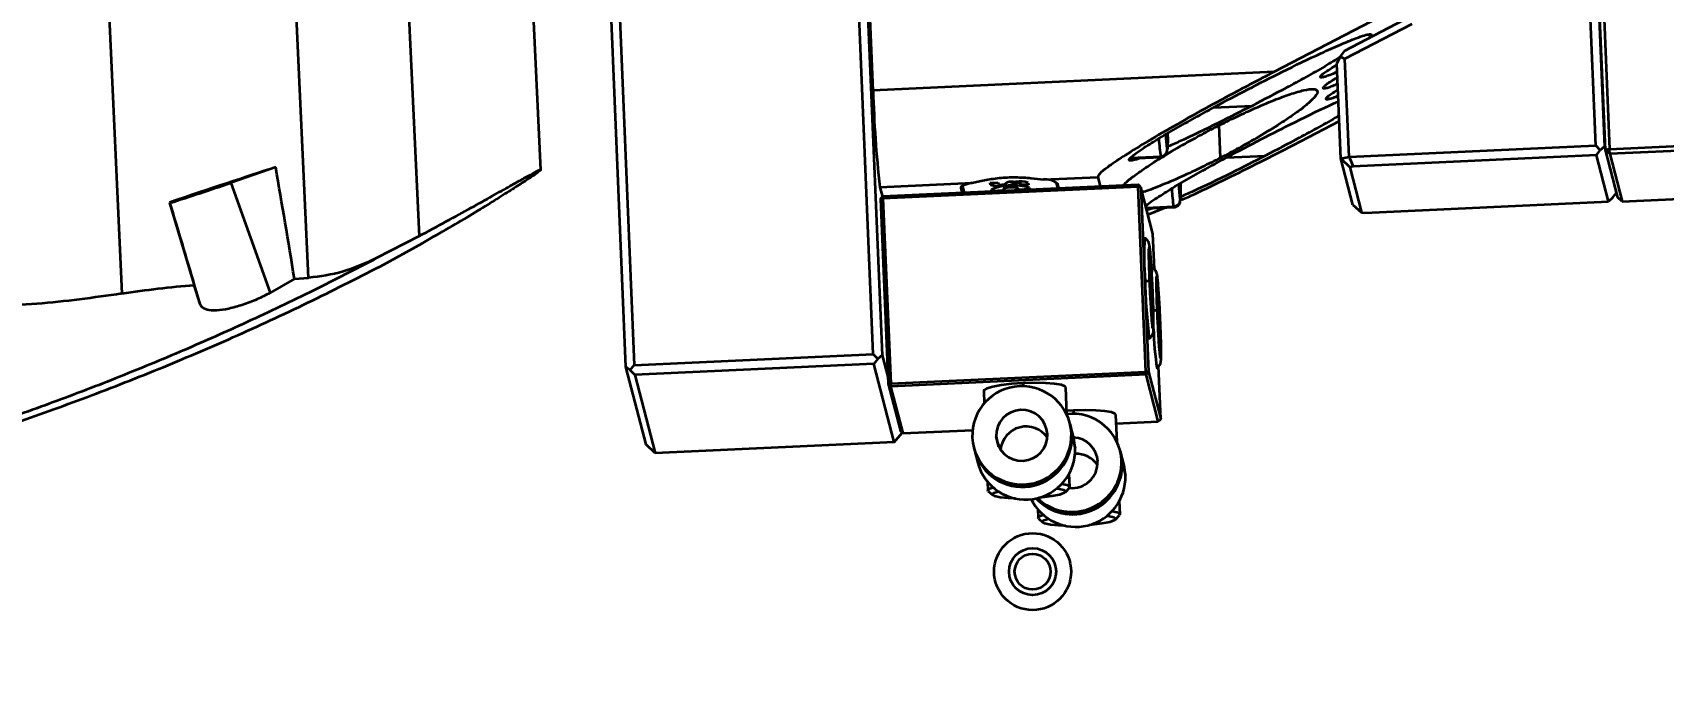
# Model space of a CAD drawing. Header units: millimetres. Extents: x 0 to 420, y 0 to 297.
# Drawn here: x 291.396 to 293.303, y 162.007 to 162.773 of the extents above; entities that cross this region are included whole.
import ezdxf

# ---------------------------------------------------------------- set-up
doc = ezdxf.new("R2010")
doc.units = ezdxf.units.MM
doc.layers.add('尺寸线层', color=150, linetype='Continuous')
doc.styles.add('SLDTEXTSTYLE2', font='TXT', dxfattribs={"width": 0.7})
doc.dimstyles.new('SLDDIMSTYLE0', dxfattribs={"dimtxt": 3.5, "dimasz": 3.302, "dimexe": 0, "dimexo": 0.0625, "dimgap": 0.875, "dimtad": 1, "dimdec": 1, "dimlfac": 100, "dimrnd": 1e-09, "dimzin": 12, "dimdsep": 46, "dimtxsty": 'SLDTEXTSTYLE2', "dimsah": 1, "dimcen": 0.09, "dimadec": 0, "dimazin": 3, "dimtfac": 1, "dimtdec": 3, "dimtofl": 0, "dimtmove": 0, "dimatfit": 3, "dimfxl": 0, "dimfrac": 2, "dimtolj": 1, "dimtzin": 12, "dimarcsym": 0})

# ---------------------------------------------------------------- blocks, each defined once
blk = doc.blocks.new('_D')
at = {"layer": '尺寸线层'}
for p, q in [((291.9431, 202.6412), (364.6876, 202.6412)), ((363.6876, 202.6412), (363.6876, 128.5802)), ((326.1167, 128.5802), (364.6876, 128.5802))]:
    blk.add_line(p, q, dxfattribs=at)
for points in [[(363.6876, 202.6412), (363.1796, 199.3392), (364.1956, 199.3392)], [(363.6876, 128.5802), (364.1956, 131.8822), (363.1796, 131.8822)]]:
    blk.add_solid(points, dxfattribs=at)
at = {"layer": '尺寸线层', "insert": (359.1758, 158.5376), "char_height": 3.5, "attachment_point": 1, "rotation": 90, "style": 'SLDTEXTSTYLE2'}
blk.add_mtext('7406.11', dxfattribs=at)
blk = doc.blocks.new('_D_7')
at = {"layer": '尺寸线层'}
for p, q in [((70.597, 160.4022), (70.597, 246.1922)), ((332.8156, 175.1167), (332.8156, 246.1922)), ((332.8156, 245.1922), (70.597, 245.1922))]:
    blk.add_line(p, q, dxfattribs=at)
for points in [[(70.597, 245.1922), (73.899, 244.6842), (73.899, 245.7002)], [(332.8156, 245.1922), (329.5136, 245.7002), (329.5136, 244.6842)]]:
    blk.add_solid(points, dxfattribs=at)
at = {"layer": '尺寸线层', "insert": (202.8758, 249.704), "char_height": 3.5, "attachment_point": 1, "style": 'SLDTEXTSTYLE2'}
blk.add_mtext('26221.85', dxfattribs=at)

msp = doc.modelspace()

# ---------------------------------------------------------------- linework, layer by layer
at = {"color": 7, "linetype": 'Continuous', "lineweight": 35}
for p, q in [((292.3789, 162.7056), (292.3216, 164.0798)), ((291.8299, 162.9221), (291.8477, 162.535)), ((293.2227, 162.9194), (293.2344, 162.6401)), ((293.2354, 162.6359), (293.2235, 162.9211)), ((293.2283, 162.9221), (293.2402, 162.6368)), ((293.224, 162.641), (293.2128, 162.9104)), ((291.481, 162.8855), (291.5002, 162.4677)), ((291.7184, 162.4861), (291.6997, 162.8943)), ((292.379, 162.3967), (292.3617, 162.812)), ((292.372, 162.811), (292.3894, 162.3958)), ((291.9901, 162.6125), (291.9822, 162.7863)), ((292.0898, 162.3819), (292.0725, 162.7972)), ((292.0821, 162.799), (292.0994, 162.3838)), ((292.9818, 162.7966), (292.848, 162.7273)), ((292.9991, 162.7877), (292.9297, 162.7517)), ((293.009, 162.7833), (292.9307, 162.7427)), ((292.9253, 162.7451), (292.9212, 162.7372)), ((292.9297, 162.7517), (292.9253, 162.7451)), ((292.9253, 162.7451), (292.9307, 162.7427)), ((292.9355, 162.6277), (292.9307, 162.7427)), ((292.848, 162.7273), (292.3789, 162.7056)), ((292.9258, 162.6258), (292.9212, 162.7372)), ((292.7771, 162.6856), (292.8225, 162.6877)), ((292.8701, 162.6415), (292.924, 162.6694)), ((292.7853, 162.6267), (292.7837, 162.6647)), ((293.2402, 162.6368), (293.7694, 162.6613)), ((293.7698, 162.6556), (293.2406, 162.6312)), ((292.6798, 162.6265), (292.7152, 162.6282)), ((292.7155, 162.6275), (292.7152, 162.6282)), ((292.7233, 162.6362), (292.7229, 162.6364)), ((292.7922, 162.627), (292.8376, 162.6291)), ((292.9258, 162.6258), (292.9355, 162.6277)), ((292.9355, 162.6277), (293.224, 162.641)), ((292.9355, 162.6277), (292.9404, 162.6166)), ((293.2248, 162.6297), (292.9404, 162.6166)), ((293.2294, 162.6356), (293.224, 162.641)), ((293.2248, 162.6297), (293.2294, 162.6356)), ((293.2388, 162.5754), (293.2248, 162.6297)), ((293.2344, 162.6401), (293.2294, 162.6356)), ((293.2344, 162.6401), (293.2354, 162.6362)), ((293.2402, 162.6368), (293.2354, 162.6359)), ((293.2406, 162.6312), (293.2354, 162.6359)), ((293.2498, 162.5801), (293.2354, 162.6359)), ((293.2406, 162.6312), (293.2402, 162.6368)), ((293.2406, 162.6312), (293.255, 162.5754)), ((291.6801, 162.6156), (291.6275, 162.5975)), ((292.6793, 162.6258), (292.7155, 162.6275)), ((292.9258, 162.6258), (292.9364, 162.6158)), ((292.9399, 162.5715), (292.9258, 162.6258)), ((292.9404, 162.6166), (292.9364, 162.6158)), ((292.9364, 162.6158), (292.9501, 162.5626)), ((291.6275, 162.5975), (291.6735, 162.4685)), ((292.3867, 162.5925), (292.4947, 162.5974)), ((292.3867, 162.5925), (292.3897, 162.5808)), ((292.3904, 162.5816), (292.689, 162.5954)), ((292.689, 162.5928), (292.3904, 162.579)), ((292.4814, 162.5918), (292.4815, 162.5913)), ((292.4815, 162.5913), (292.4829, 162.5858)), ((292.4825, 162.5932), (292.4844, 162.5859)), ((292.4832, 162.5937), (292.4852, 162.5859)), ((292.5156, 162.5974), (292.5249, 162.5978)), ((292.5162, 162.5951), (292.5156, 162.5974)), ((292.5157, 162.5974), (292.5161, 162.5956)), ((292.5161, 162.5956), (292.5162, 162.5951)), ((292.5173, 162.5897), (292.5174, 162.5895)), ((292.5174, 162.5898), (292.5178, 162.5882)), ((292.5178, 162.5877), (292.5174, 162.5895)), ((292.5249, 162.5978), (292.5254, 162.5957)), ((292.5303, 162.5943), (292.5333, 162.5944)), ((292.5303, 162.5943), (292.5304, 162.5938)), ((292.5333, 162.5939), (292.5304, 162.5938)), ((292.5313, 162.5907), (292.5313, 162.5902)), ((292.5313, 162.5902), (292.5318, 162.5883)), ((292.5333, 162.5944), (292.5333, 162.5939)), ((292.5335, 162.5969), (292.5335, 162.5968)), ((292.5337, 162.596), (292.5335, 162.5968)), ((292.5336, 162.597), (292.5337, 162.5965)), ((292.5337, 162.596), (292.5337, 162.5965)), ((292.5337, 162.5965), (292.5337, 162.5965)), ((292.5337, 162.5965), (292.5337, 162.596)), ((292.5425, 162.5969), (292.5425, 162.5965)), ((292.5425, 162.5965), (292.5427, 162.5958)), ((292.543, 162.5986), (292.5459, 162.5988)), ((292.5479, 162.5914), (292.5484, 162.5896)), ((292.5479, 162.5909), (292.5479, 162.5914)), ((292.5484, 162.5891), (292.5479, 162.5909)), ((292.5484, 162.5896), (292.5622, 162.5902)), ((292.5623, 162.5897), (292.5484, 162.5891)), ((292.5484, 162.5896), (292.5484, 162.5891)), ((292.5508, 162.5973), (292.5514, 162.5953)), ((292.5509, 162.5968), (292.5508, 162.5973)), ((292.5514, 162.5948), (292.5509, 162.5968)), ((292.5514, 162.5953), (292.5606, 162.5957)), ((292.5514, 162.5953), (292.5514, 162.5948)), ((292.5607, 162.5952), (292.5514, 162.5948)), ((292.5601, 162.5974), (292.5607, 162.5952)), ((292.5619, 162.5916), (292.5623, 162.5897)), ((292.5782, 162.6013), (292.6417, 162.6042)), ((292.5951, 162.591), (292.5933, 162.5977)), ((292.5942, 162.5968), (292.5957, 162.591)), ((292.5957, 162.591), (292.5943, 162.5965)), ((292.6417, 162.6042), (292.6445, 162.5933)), ((292.689, 162.5954), (292.689, 162.5928)), ((292.6921, 162.5925), (292.689, 162.5954)), ((292.689, 162.5928), (292.6921, 162.5925)), ((292.698, 162.3763), (292.689, 162.5928)), ((292.6921, 162.5925), (292.7011, 162.376)), ((292.7062, 162.5376), (292.6921, 162.5925)), ((293.255, 162.5754), (293.7842, 162.5998)), ((291.5559, 162.5745), (291.5562, 162.5739)), ((291.5917, 162.4552), (291.5562, 162.5739)), ((292.3875, 162.5785), (292.3904, 162.5816)), ((292.3904, 162.579), (292.3875, 162.5785)), ((292.3875, 162.5785), (292.3966, 162.3619)), ((292.3904, 162.579), (292.3904, 162.5816)), ((292.3904, 162.579), (292.3995, 162.3625)), ((292.5178, 162.5882), (292.5316, 162.5888)), ((292.5318, 162.5883), (292.5178, 162.5877)), ((292.5178, 162.5882), (292.5178, 162.5877)), ((292.7384, 162.5776), (292.738, 162.5778)), ((292.9399, 162.5715), (292.9501, 162.5626)), ((292.9544, 162.5622), (293.2388, 162.5754)), ((293.2438, 162.5798), (293.2388, 162.5754)), ((293.2438, 162.5798), (293.2483, 162.5857)), ((293.255, 162.5754), (293.2498, 162.5801)), ((292.6984, 162.568), (292.7303, 162.5695)), ((292.6986, 162.5674), (292.7306, 162.5689)), ((292.7004, 162.5602), (292.7196, 162.5683)), ((292.7306, 162.5689), (292.7303, 162.5695)), ((292.9501, 162.5626), (292.9544, 162.5622)), ((291.8477, 162.535), (291.7977, 162.509)), ((292.708, 162.4963), (292.7062, 162.5376)), ((291.8023, 162.4996), (291.8516, 162.5269)), ((291.7986, 162.498), (291.8023, 162.4996)), ((291.5917, 162.4552), (291.5849, 162.4777)), ((291.7021, 162.4849), (291.6735, 162.4685)), ((291.7021, 162.4849), (291.7184, 162.4861)), ((292.0948, 162.3779), (292.0898, 162.3819)), ((292.1133, 162.291), (292.0898, 162.3819)), ((292.0948, 162.3779), (292.0994, 162.3838)), ((292.0994, 162.3838), (292.379, 162.3967)), ((292.3798, 162.3854), (292.1002, 162.3725)), ((292.379, 162.3967), (292.3844, 162.3913)), ((292.3844, 162.3913), (292.3798, 162.3854)), ((292.4034, 162.2939), (292.3798, 162.3854)), ((292.3894, 162.3958), (292.3844, 162.3913)), ((292.3894, 162.3958), (292.3963, 162.3689)), ((292.7153, 162.3211), (292.7127, 162.3826)), ((292.1002, 162.3725), (292.0948, 162.3779)), ((292.1002, 162.3725), (292.1238, 162.281)), ((292.3966, 162.3619), (292.3995, 162.3625)), ((292.3997, 162.3591), (292.3966, 162.3619)), ((292.3966, 162.3619), (292.4107, 162.307)), ((292.3995, 162.3625), (292.698, 162.3763)), ((292.3997, 162.3591), (292.3995, 162.3625)), ((292.6982, 162.3729), (292.3997, 162.3591)), ((292.5543, 162.3628), (292.5545, 162.3591)), ((292.698, 162.3763), (292.6982, 162.3729)), ((292.7011, 162.376), (292.698, 162.3763)), ((292.6982, 162.3729), (292.7011, 162.376)), ((292.7124, 162.318), (292.6982, 162.3729)), ((292.7011, 162.376), (292.7153, 162.3211)), ((292.4139, 162.3042), (292.3997, 162.3591)), ((292.5082, 162.3539), (292.5088, 162.3389)), ((292.6054, 162.3261), (292.6041, 162.3579)), ((292.6131, 162.3308), (292.6052, 162.3303)), ((292.6131, 162.3308), (292.6133, 162.3271)), ((292.6642, 162.2941), (292.6628, 162.3259)), ((292.4034, 162.2939), (292.4128, 162.3048)), ((292.4124, 162.3054), (292.4107, 162.307)), ((292.4124, 162.3054), (292.4139, 162.3042)), ((292.4127, 162.3051), (292.4128, 162.3048)), ((292.4128, 162.3048), (292.4128, 162.305)), ((292.4139, 162.3042), (292.4952, 162.308)), ((292.6093, 162.3148), (292.6089, 162.3162)), ((292.6093, 162.3148), (292.6111, 162.303)), ((292.6135, 162.2986), (292.6097, 162.3134)), ((292.6097, 162.3134), (292.6114, 162.3015)), ((292.6107, 162.3044), (292.6111, 162.303)), ((292.6633, 162.3157), (292.7124, 162.318)), ((292.7139, 162.3193), (292.7124, 162.318)), ((292.7153, 162.3211), (292.7139, 162.3193)), ((292.1238, 162.281), (292.1133, 162.291)), ((292.4034, 162.2939), (292.1238, 162.281)), ((292.4966, 162.2873), (292.497, 162.2858)), ((292.4974, 162.2844), (292.5012, 162.2696)), ((292.5259, 162.2885), (292.5228, 162.3004)), ((292.6114, 162.3015), (292.6152, 162.2868)), ((292.6152, 162.2868), (292.6135, 162.2986)), ((292.6681, 162.2828), (292.6677, 162.2842)), ((292.6681, 162.2828), (292.6698, 162.271)), ((292.6723, 162.2665), (292.6685, 162.2813)), ((292.6685, 162.2813), (292.6702, 162.2695)), ((292.6695, 162.2724), (292.6698, 162.271)), ((292.6702, 162.2695), (292.674, 162.2547)), ((292.674, 162.2547), (292.6723, 162.2665)), ((292.5126, 162.2473), (292.513, 162.2373)), ((292.6089, 162.2413), (292.6083, 162.257)), ((292.5136, 162.2363), (292.5187, 162.2316)), ((292.6037, 162.2352), (292.6085, 162.2402)), ((292.5714, 162.2153), (292.5718, 162.2052)), ((292.6625, 162.2032), (292.6672, 162.2082)), ((292.6677, 162.2092), (292.6671, 162.225)), ((292.5724, 162.2043), (292.5775, 162.1996))]:
    msp.add_line(p, q, dxfattribs=at)
at = {"color": 7, "linetype": 'Continuous', "lineweight": 35, "flags": 128}
for points in [[(292.4947, 162.5974), (292.4916, 162.5967), (292.4888, 162.596), (292.4864, 162.5952), (292.4845, 162.5944), (292.483, 162.5936), (292.482, 162.5929), (292.4815, 162.5921), (292.4815, 162.5913)], [(292.7024, 162.4813), (292.7024, 162.4814), (292.7015, 162.4819), (292.6992, 162.4822), (292.697, 162.4824)], [(292.703, 162.4679), (292.7052, 162.4676), (292.7061, 162.4671), (292.7061, 162.467)], [(292.7119, 162.4336), (292.714, 162.4332), (292.7149, 162.4327), (292.7149, 162.4327)], [(292.5543, 162.3628), (292.5409, 162.3619), (292.5287, 162.3605), (292.5187, 162.3587), (292.5118, 162.3568), (292.5084, 162.3547), (292.5082, 162.3539)], [(292.6041, 162.3579), (292.6033, 162.3591), (292.599, 162.3608), (292.5912, 162.3621), (292.5805, 162.3629), (292.5679, 162.3631), (292.5543, 162.3628)], [(292.6628, 162.3259), (292.6621, 162.3271), (292.6577, 162.3288), (292.6499, 162.3301), (292.6393, 162.3309), (292.6267, 162.3311), (292.6131, 162.3308)], [(292.5136, 162.2363), (292.5131, 162.2376), (292.5155, 162.2396), (292.5189, 162.2409)], [(292.5452, 162.2279), (292.5372, 162.2282), (292.5274, 162.2291), (292.5208, 162.2305), (292.5183, 162.2323), (292.5199, 162.2343), (292.5251, 162.2362)], [(292.5938, 162.2397), (292.595, 162.2395), (292.6015, 162.2381), (292.6041, 162.2363), (292.6025, 162.2343), (292.5969, 162.2323), (292.5877, 162.2305), (292.576, 162.2291), (292.5726, 162.2288)], [(292.5995, 162.245), (292.6053, 162.2437), (292.6086, 162.242), (292.6085, 162.2402)], [(292.5724, 162.2043), (292.5718, 162.2056), (292.5742, 162.2076), (292.5777, 162.2089)], [(292.6583, 162.2129), (292.664, 162.2117), (292.6674, 162.21), (292.6672, 162.2082)], [(292.6039, 162.1959), (292.596, 162.1962), (292.5862, 162.1971), (292.5796, 162.1985), (292.577, 162.2003), (292.5786, 162.2023), (292.5839, 162.2042)], [(292.6526, 162.2077), (292.6538, 162.2075), (292.6603, 162.2061), (292.6629, 162.2043), (292.6613, 162.2023), (292.6556, 162.2003), (292.6465, 162.1985), (292.6347, 162.1971), (292.6314, 162.1968)]]:
    msp.add_lwpolyline(points, dxfattribs=at)
at = {"color": 7, "linetype": 'Continuous', "lineweight": 35}
for radius in [0.045, 0.0275, 0.021]:
    msp.add_circle((292.5654, 162.1422), radius, dxfattribs=at)
for centre, radius, start, end in [((293.6648, 162.7375), 1.2863, 181.4215, 186.476), ((292.9142, 162.6592), 0.2014, 183.0253, 188.8585), ((292.9016, 162.6639), 0.1809, 183.3585, 188.7272), ((292.599, 162.6471), 0.1248, 354.9707, 3.4877), ((292.7149, 162.6362), 0.008, 272.4019, 2.056), ((290.9334, 164.5765), 2.0972, 287.2775, 289.3282), ((292.5258, 162.622), 0.0281, 249.9552, 279.3486), ((292.5258, 162.6215), 0.0281, 249.9552, 279.3486), ((292.5424, 162.53), 0.0646, 72.464, 112.825), ((292.5283, 162.6037), 0.00854, 249.9552, 279.3486), ((292.5305, 162.6022), 0.00694, 264.0319, 298.2256), ((292.5406, 162.5679), 0.0246, 72.7187, 112.3145), ((292.5407, 162.5679), 0.0241, 72.464, 112.825), ((292.5345, 162.6147), 0.0203, 266.4036, 293.4916), ((292.535, 162.6102), 0.0163, 264.0319, 298.2256), ((292.5413, 162.5824), 0.0163, 84.0319, 118.2256), ((292.5472, 162.5853), 0.0126, 73.3581, 111.931), ((292.5473, 162.5848), 0.0126, 73.3581, 111.931), ((292.5505, 162.571), 0.0281, 69.9552, 99.3486), ((292.5799, 162.5775), 0.0238, 52.9141, 94.0925), ((292.9293, 162.6005), 0.2014, 183.0253, 188.8585), ((292.9168, 162.6052), 0.1809, 183.3585, 188.7272), ((292.6141, 162.5885), 0.1248, 354.9707, 3.4877), ((292.73, 162.5775), 0.008, 272.4019, 2.056), ((293.057, 162.5121), 0.3612, 176.5428, 184.6972), ((292.728, 162.4944), 0.0232, 167.0378, 184.0744), ((293.3301, 162.4941), 0.6332, 181.0482, 187.2674), ((292.7078, 162.4421), 0.006, 54.842, 99.3482), ((293.0621, 162.4329), 0.3552, 181.0357, 188.6195), ((292.5528, 162.3013), 0.058, 3.1096, 182.1794), ((292.5528, 162.3015), 0.03, 3.0671, 182.2219), ((292.6121, 162.2697), 0.0574, 2.6585, 96.7272), ((292.5528, 162.3022), 0.058, 183.1096, 2.1794), ((292.5579, 162.282), 0.0301, 34.5946, 174.3182), ((292.5531, 162.3009), 0.058, 195.0027, 2.101), ((292.5534, 162.2994), 0.058, 195.0027, 2.101), ((292.5572, 162.2846), 0.058, 195.0027, 2.101), ((292.5528, 162.302), 0.03, 183.0671, 2.2219), ((292.6119, 162.2697), 0.0297, 2.6291, 87.2747), ((292.6121, 162.2675), 0.0582, 222.8151, 1.9615), ((292.6117, 162.269), 0.0582, 225.4125, 1.954), ((292.6113, 162.2704), 0.0582, 226.2353, 1.9518), ((292.6115, 162.2701), 0.03, 264.1198, 1.9905), ((292.6167, 162.2502), 0.0299, 34.4437, 93.1162), ((292.6159, 162.2527), 0.0581, 206.1519, 2.0238)]:
    msp.add_arc(centre, radius, start, end, dxfattribs=at)
for centre, major_axis, ratio, start_param, end_param in [((291.471, 162.5429), (0.2957, 0.0997), 0.009508, 0.782136, 1.276132), ((291.4902, 162.1229), (-0.2266, 1.7192), 0.151179, 4.904603, 4.983067), ((291.4537, 162.9184), (-0.3549, 1.1882), 0.000383, 1.864269, 1.950618)]:
    msp.add_ellipse(centre, major_axis=major_axis, ratio=ratio, start_param=start_param, end_param=end_param, dxfattribs=at)
for points, knots in [([(292.8175, 162.707), (292.8308, 162.7138), (292.8595, 162.7286), (292.8959, 162.746), (292.9248, 162.759), (292.9419, 162.7661), (292.9533, 162.7701), (292.9599, 162.7717), (292.9623, 162.7711), (292.9614, 162.7691), (292.9589, 162.7671), (292.9582, 162.7665)], [0, 0, 0, 0, 0.222173, 0.481219, 0.611759, 0.731522, 0.801763, 0.863751, 0.920221, 0.976691, 1, 1, 1, 1]), ([(292.9261, 162.745), (292.9198, 162.7412), (292.8995, 162.7291), (292.8643, 162.7097), (292.8357, 162.6947), (292.8225, 162.6877)], [0, 0, 0, 0, 0.194487, 0.628106, 1, 1, 1, 1]), ([(292.848, 162.7273), (292.8353, 162.7206), (292.8094, 162.7072), (292.7711, 162.6865), (292.7344, 162.666), (292.7017, 162.647), (292.6749, 162.6307), (292.657, 162.6187), (292.647, 162.6111), (292.6422, 162.6065), (292.6418, 162.605), (292.6417, 162.6042)], [0, 0, 0, 0, 0.156633, 0.317912, 0.475627, 0.621041, 0.74698, 0.849985, 0.90669, 0.955803, 1, 1, 1, 1]), ([(292.9216, 162.7273), (292.9215, 162.7272), (292.9184, 162.7257), (292.9133, 162.7236), (292.9072, 162.7214), (292.9032, 162.7205), (292.9015, 162.7209), (292.9026, 162.7229), (292.9061, 162.7259), (292.9117, 162.7297), (292.917, 162.733), (292.9205, 162.7349), (292.921, 162.7352)], [0, 0, 0, 0, 0.0064673, 0.1469062, 0.2548041, 0.37047, 0.4899398, 0.6094097, 0.7250756, 0.8329735, 0.9734124, 1, 1, 1, 1]), ([(292.6912, 162.6264), (292.6897, 162.6258), (292.6853, 162.6242), (292.6802, 162.6231), (292.6775, 162.6236), (292.6793, 162.6264), (292.685, 162.6312), (292.6956, 162.6386), (292.7119, 162.6487), (292.7399, 162.6652), (292.7756, 162.6851), (292.8043, 162.7001), (292.8175, 162.707)], [0, 0, 0, 0, 0.031264, 0.089077, 0.141745, 0.194412, 0.252226, 0.317737, 0.429436, 0.551185, 0.792788, 1, 1, 1, 1]), ([(292.7765, 162.6611), (292.7836, 162.6647), (292.799, 162.6725), (292.8235, 162.684), (292.847, 162.694), (292.8675, 162.7016), (292.8836, 162.7063), (292.8949, 162.7078), (292.8996, 162.7054), (292.8971, 162.6992), (292.8878, 162.69), (292.8733, 162.6789), (292.8542, 162.666), (292.8317, 162.6522), (292.8078, 162.6386), (292.7924, 162.6305), (292.7853, 162.6267)], [0, 0, 0, 0, 0.060521, 0.131273, 0.212404, 0.279477, 0.350691, 0.424673, 0.5, 0.575327, 0.649309, 0.720523, 0.787596, 0.868727, 0.939479, 1, 1, 1, 1]), ([(292.9222, 162.7132), (292.9201, 162.7123), (292.9159, 162.7104), (292.9106, 162.7085), (292.9065, 162.7076), (292.9048, 162.7081), (292.9059, 162.71), (292.9094, 162.713), (292.9146, 162.7166), (292.919, 162.7192), (292.9213, 162.7206)], [0, 0, 0, 0, 0.111875, 0.23118, 0.359073, 0.491173, 0.623273, 0.751166, 0.870471, 1, 1, 1, 1]), ([(292.9228, 162.6992), (292.9217, 162.6987), (292.9184, 162.6972), (292.9139, 162.6957), (292.9098, 162.6947), (292.9081, 162.6952), (292.9092, 162.6971), (292.9127, 162.7001), (292.9173, 162.7033), (292.9209, 162.7055), (292.9225, 162.7064)], [0, 0, 0, 0, 0.067038, 0.198664, 0.339765, 0.485507, 0.631248, 0.77235, 0.903975, 1, 1, 1, 1]), ([(292.8225, 162.6877), (292.8092, 162.681), (292.7805, 162.6663), (292.7465, 162.6498), (292.727, 162.6411), (292.722, 162.639)], [0, 0, 0, 0, 0.39029, 0.845358, 1, 1, 1, 1]), ([(292.8326, 162.6484), (292.8459, 162.6552), (292.8746, 162.6698), (292.9052, 162.6847), (292.9214, 162.692), (292.9231, 162.6927)], [0, 0, 0, 0, 0.435621, 0.943542, 1, 1, 1, 1]), ([(292.9237, 162.676), (292.9232, 162.6757), (292.9086, 162.667), (292.8794, 162.651), (292.8508, 162.636), (292.8376, 162.6291)], [0, 0, 0, 0, 0.019749, 0.547431, 1, 1, 1, 1]), ([(292.6714, 162.5945), (292.6725, 162.5957), (292.6764, 162.5998), (292.6887, 162.609), (292.7075, 162.6218), (292.7302, 162.6357), (292.754, 162.6493), (292.7694, 162.6573), (292.7765, 162.6611)], [0, 0, 0, 0, 0.079549, 0.266463, 0.442508, 0.65545, 0.841151, 1, 1, 1, 1]), ([(292.6978, 162.5704), (292.6986, 162.571), (292.7012, 162.5734), (292.711, 162.58), (292.7269, 162.5901), (292.755, 162.6066), (292.7907, 162.6264), (292.8194, 162.6415), (292.8326, 162.6484)], [0, 0, 0, 0, 0.034262, 0.118869, 0.263126, 0.420363, 0.732389, 1, 1, 1, 1]), ([(292.7155, 162.6276), (292.7158, 162.6276), (292.7171, 162.6275), (292.7191, 162.6284), (292.721, 162.6298), (292.7221, 162.6314), (292.7227, 162.6327), (292.723, 162.6335), (292.7231, 162.6338), (292.7231, 162.6339)], [0, 0, 0, 0, 0.085403, 0.312286, 0.496883, 0.658465, 0.803517, 0.952259, 1, 1, 1, 1]), ([(292.8376, 162.6291), (292.8243, 162.6223), (292.7956, 162.6076), (292.7616, 162.5911), (292.7421, 162.5825), (292.7372, 162.5803)], [0, 0, 0, 0, 0.39029, 0.845358, 1, 1, 1, 1]), ([(292.7391, 162.5772), (292.7442, 162.5795), (292.7617, 162.5874), (292.7928, 162.6025), (292.8314, 162.6216), (292.8574, 162.6349), (292.8701, 162.6415)], [0, 0, 0, 0, 0.122215, 0.413284, 0.710929, 1, 1, 1, 1]), ([(291.8477, 162.535), (291.8587, 162.5409), (291.8807, 162.5527), (291.9093, 162.5684), (291.9343, 162.5824), (291.955, 162.5941), (291.9711, 162.6031), (291.9825, 162.6094), (291.9892, 162.6128), (291.9909, 162.6131), (291.9878, 162.6105), (291.9807, 162.6054), (291.9692, 162.5977), (291.9534, 162.5876), (291.9338, 162.5753), (291.9104, 162.561), (291.8833, 162.5449), (291.8622, 162.5329), (291.8516, 162.5269)], [0, 0, 0, 0, 0.0634048, 0.1268059, 0.1918976, 0.2569845, 0.3204514, 0.3839148, 0.4494858, 0.5150555, 0.5745068, 0.6339594, 0.6951417, 0.7563272, 0.8165059, 0.8766881, 0.9383424, 1, 1, 1, 1]), ([(292.7853, 162.6267), (292.7782, 162.6231), (292.7628, 162.6153), (292.7383, 162.6038), (292.7152, 162.594), (292.6997, 162.588), (292.6942, 162.5865), (292.6937, 162.5863)], [0, 0, 0, 0, 0.211175, 0.458047, 0.741135, 0.97517, 1, 1, 1, 1]), ([(292.4947, 162.5974), (292.4993, 162.5985), (292.5083, 162.6005), (292.5265, 162.6034), (292.5455, 162.6043), (292.564, 162.603), (292.5735, 162.6019), (292.5782, 162.6013)], [0, 0, 0, 0, 0.201281, 0.402422, 0.604528, 0.803658, 1, 1, 1, 1]), ([(292.7306, 162.569), (292.7309, 162.569), (292.7322, 162.5689), (292.7342, 162.5698), (292.7361, 162.5712), (292.7372, 162.5728), (292.7379, 162.5741), (292.7381, 162.5749), (292.7382, 162.5752), (292.7382, 162.5753)], [0, 0, 0, 0, 0.085403, 0.312286, 0.496883, 0.658465, 0.803517, 0.952259, 1, 1, 1, 1]), ([(292.7063, 162.5677), (292.7047, 162.5671), (292.7018, 162.566), (292.6999, 162.5657), (292.699, 162.5655)], [0, 0, 0, 0, 0.540962, 1, 1, 1, 1]), ([(292.7061, 162.467), (292.706, 162.4692), (292.7057, 162.4756), (292.7052, 162.4862), (292.7045, 162.4982), (292.7038, 162.5086), (292.7031, 162.5171), (292.7026, 162.522), (292.7021, 162.5246), (292.7018, 162.5263), (292.7009, 162.5284), (292.6995, 162.5304), (292.698, 162.5319), (292.6969, 162.5323), (292.6968, 162.5324)], [0, 0, 0, 0, 0.072758, 0.212066, 0.351694, 0.491549, 0.632021, 0.774399, 0.849666, 0.906094, 0.931286, 0.960271, 0.995631, 1, 1, 1, 1]), ([(292.7024, 162.4813), (292.7023, 162.4834), (292.7021, 162.4897), (292.7017, 162.4994), (292.7015, 162.5093), (292.7015, 162.5166), (292.7015, 162.5202), (292.7017, 162.5218), (292.7016, 162.5216), (292.7016, 162.5215)], [0, 0, 0, 0, 0.105988, 0.308739, 0.511393, 0.712724, 0.884199, 0.979423, 1, 1, 1, 1]), ([(291.7977, 162.509), (291.7733, 162.4964), (291.7232, 162.4704), (291.6482, 162.4347), (291.5709, 162.4003), (291.4938, 162.3684), (291.4149, 162.3383), (291.3366, 162.3108), (291.2576, 162.2854), (291.1827, 162.2635), (291.1124, 162.2449), (291.0469, 162.229), (290.9814, 162.2146), (290.9153, 162.2016), (290.8427, 162.189), (290.7635, 162.1773), (290.6771, 162.1671), (290.5895, 162.1591), (290.5308, 162.1559), (290.5013, 162.1543)], [0, 0, 0, 0, 0.061106, 0.125475, 0.185202, 0.250257, 0.312499, 0.374698, 0.436892, 0.499118, 0.550105, 0.599872, 0.649922, 0.699645, 0.749293, 0.8121, 0.874594, 0.937065, 1, 1, 1, 1]), ([(290.5028, 162.1511), (290.5264, 162.1524), (290.5733, 162.1549), (290.6433, 162.1605), (290.7126, 162.1676), (290.7818, 162.1761), (290.8434, 162.1852), (290.8983, 162.1942), (290.9458, 162.2029), (290.9934, 162.2123), (291.0405, 162.2223), (291.0869, 162.233), (291.1336, 162.2445), (291.1931, 162.26), (291.2712, 162.2824), (291.3622, 162.3115), (291.4546, 162.3444), (291.5428, 162.3788), (291.6309, 162.4164), (291.7173, 162.4562), (291.7742, 162.4853), (291.8023, 162.4996)], [0, 0, 0, 0, 0.0504044, 0.1001195, 0.1498372, 0.1999797, 0.2508444, 0.2857908, 0.3221467, 0.3575648, 0.3933304, 0.4293461, 0.4637183, 0.5010827, 0.5671945, 0.645863, 0.7157345, 0.7876282, 0.8580523, 0.9299697, 1, 1, 1, 1]), ([(291.7977, 162.509), (291.7849, 162.5032), (291.759, 162.4914), (291.732, 162.4879), (291.7184, 162.4861)], [0, 0, 0, 0, 0.4965189, 1, 1, 1, 1]), ([(292.7149, 162.4327), (292.7148, 162.4349), (292.7146, 162.4412), (292.714, 162.4519), (292.7134, 162.4638), (292.7126, 162.4743), (292.7119, 162.4827), (292.7114, 162.4876), (292.711, 162.4903), (292.7106, 162.4919), (292.7097, 162.4941), (292.7083, 162.4961), (292.7069, 162.4976), (292.7057, 162.498), (292.7056, 162.4981)], [0, 0, 0, 0, 0.072758, 0.212066, 0.351694, 0.491549, 0.632021, 0.774399, 0.849666, 0.906094, 0.931286, 0.960271, 0.995631, 1, 1, 1, 1]), ([(291.5002, 162.4677), (291.5145, 162.4698), (291.5433, 162.4741), (291.5709, 162.4765), (291.5849, 162.4777)], [0, 0, 0, 0, 0.494269, 1, 1, 1, 1]), ([(292.706, 162.4267), (292.706, 162.4267), (292.7061, 162.4266), (292.7059, 162.4275), (292.7056, 162.4301), (292.705, 162.4358), (292.7044, 162.4442), (292.7037, 162.455), (292.7031, 162.4669), (292.7026, 162.4758), (292.7024, 162.4805), (292.7024, 162.4813)], [0, 0, 0, 0, 0.005844, 0.070275, 0.182948, 0.326967, 0.485617, 0.648509, 0.812679, 0.968884, 1, 1, 1, 1]), ([(292.7113, 162.447), (292.7112, 162.4491), (292.7109, 162.4553), (292.7106, 162.4651), (292.7104, 162.475), (292.7103, 162.4823), (292.7104, 162.4859), (292.7105, 162.4875), (292.7105, 162.4872), (292.7105, 162.4872)], [0, 0, 0, 0, 0.105988, 0.308739, 0.511393, 0.712724, 0.884199, 0.979423, 1, 1, 1, 1]), ([(291.5002, 162.4677), (291.4671, 162.463), (291.4007, 162.4536), (291.3336, 162.4524), (291.3, 162.4518)], [0, 0, 0, 0, 0.498363, 1, 1, 1, 1]), ([(291.6735, 162.4685), (291.6686, 162.466), (291.6588, 162.4609), (291.6416, 162.4543), (291.625, 162.4496), (291.6104, 162.4475), (291.5991, 162.4484), (291.5934, 162.4515), (291.5921, 162.4543), (291.5917, 162.4552)], [0, 0, 0, 0, 0.1546664, 0.3094449, 0.4616556, 0.6124932, 0.7656604, 0.9253401, 1, 1, 1, 1]), ([(292.7017, 162.4153), (292.7025, 162.4158), (292.7038, 162.4167), (292.7052, 162.4186), (292.706, 162.4203), (292.7064, 162.4217), (292.7067, 162.423), (292.7069, 162.4248), (292.707, 162.428), (292.707, 162.4345), (292.7069, 162.4438), (292.7066, 162.4549), (292.7062, 162.463), (292.7061, 162.467)], [0, 0, 0, 0, 0.035244, 0.067439, 0.095318, 0.120395, 0.150749, 0.207952, 0.344377, 0.505298, 0.675014, 0.84131, 1, 1, 1, 1]), ([(292.7149, 162.3924), (292.7149, 162.3924), (292.7149, 162.3923), (292.7147, 162.3932), (292.7144, 162.3958), (292.7139, 162.4014), (292.7132, 162.4099), (292.7126, 162.4207), (292.7119, 162.4325), (292.7115, 162.4415), (292.7113, 162.4462), (292.7113, 162.447)], [0, 0, 0, 0, 0.0058441, 0.0702748, 0.1829484, 0.3269673, 0.4856166, 0.6485089, 0.8126785, 0.9688837, 1, 1, 1, 1]), ([(292.7106, 162.3809), (292.7113, 162.3814), (292.7127, 162.3824), (292.7141, 162.3843), (292.7149, 162.386), (292.7153, 162.3873), (292.7155, 162.3886), (292.7157, 162.3905), (292.7159, 162.3937), (292.7159, 162.4002), (292.7157, 162.4095), (292.7154, 162.4206), (292.7151, 162.4287), (292.7149, 162.4327)], [0, 0, 0, 0, 0.0352436, 0.0674393, 0.0953181, 0.1203954, 0.1507487, 0.2079517, 0.3443766, 0.5052978, 0.6750137, 0.8413102, 1, 1, 1, 1])]:
    msp.add_open_spline(points, degree=3, knots=knots, dxfattribs=at)

# ---------------------------------------------------------------- dimensions: what is measured, and where the dimension line sits
at = {"layer": '尺寸线层'}
for base, p1, p2, angle, picture, middle in [((70.597, 245.1922), (332.8156, 175.1167), (70.597, 160.4022), 0, '_D_7', (209.0129, 245.1922)), ((363.6876, 128.5802), (291.9431, 202.6412), (326.1167, 128.5802), 90, '_D', (363.6876, 163.9067))]:
    dim = msp.add_linear_dim(base=base, p1=p1, p2=p2, angle=angle, dimstyle='SLDDIMSTYLE0', dxfattribs=at)
    dim.commit()
    dim.dimension.update_dxf_attribs({"geometry": picture, "text_midpoint": middle, "dimtype": 160})

doc.saveas('drawing.dxf')
